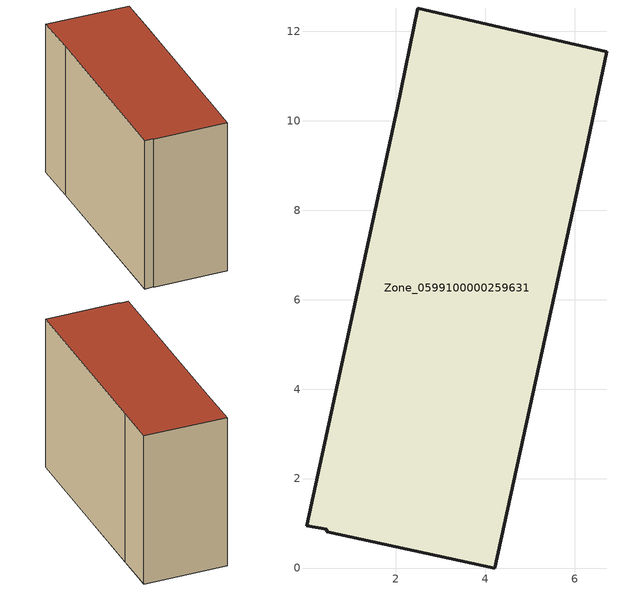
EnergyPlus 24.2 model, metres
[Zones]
Zone_0599100000259631
 floor ground (C_G): 4.21,0 0.46,0.81 0.45,0.87 0.01,0.95 2.03,10.28 2.49,12.52 6.71,11.54 6.25,9.37 z0
 wall outside (C_F): 6.71,11.54 2.49,12.52 2.03,10.28 0.01,0.95 0.45,0.87 0.46,0.81 4.21,0 6.25,9.37 6.71,11.54 z0:8.3
 roof outside (C_R): 0.46,0.81 4.21,0 6.25,9.37 6.71,11.54 2.49,12.52 2.03,10.28 0.01,0.95 0.45,0.87 z8.3
[BUILDING]
Pand.0599100000259631: North Axis=0; Terrain=City; Loads Convergence Tolerance Value=0.04; Temperature Convergence Tolerance Value=0.4; Solar Distribution=FullExterior; Maximum Number of Warmup Days=25; Minimum Number of Warmup Days=1
[Site:Location]
Rotterdam.The.Hague.AP_ZH_NLD Design_Conditions: Latitude=51.96; Longitude=4.45; Time Zone=1; Elevation=-4.5
[SITE:GROUNDTEMPERATURE:BUILDINGSURFACE]
18, 18, 18, 18, 18, 18, 18, 18, 18, 18, 18, 18
[MATERIAL] Thermal Absorptance=0.9; Solar Absorptance=0.7; Visible Absorptance=0.7
Name | Roughness | Thickness | Conductivity | Density | Specific Heat
G.TI.1975-1991 | MediumSmooth | 0.15 | 0.288461 | 540 | 1210
F.TI.1975-1991 | Rough | 0.3 | 0.230769 | 1920 | 840
R.TI.1975-1991 | MediumRough | 0.2 | 0.153846 | 1500 | 1000
[CONSTRUCTION]
C_G: G.TI.1975-1991
C_F: F.TI.1975-1991
C_R: R.TI.1975-1991
[ZONE]
Zone_0599100000259631: Type=1; Multiplier=1; Ceiling Height=Autocalculate; Volume=Autocalculate; Floor Area=autocalculate; Part of Total Floor Area=Yes
[ZONEINFILTRATION:DESIGNFLOWRATE]
Infil_Zone_0599100000259631: Zone or ZoneList or Space or SpaceList=Zone_0599100000259631; Schedule=AlwaysOn; Design Flow Rate Calculation Method=Flow/Area; Flow Rate per Floor Area=0.003; Constant Term Coefficient=1; Temperature Term Coefficient=0; Velocity Term Coefficient=0; Velocity Squared Term Coefficient=0
[HVACTEMPLATE:ZONE:IDEALLOADSAIRSYSTEM]
Zone_0599100000259631: Maximum Heating Supply Air Temperature=50; Minimum Cooling Supply Air Temperature=13; Maximum Heating Supply Air Humidity Ratio=0.0156; Minimum Cooling Supply Air Humidity Ratio=0.0077; Heating Limit=NoLimit; Cooling Limit=NoLimit; Dehumidification Control Type=ConstantSensibleHeatRatio; Cooling Sensible Heat Ratio=0.7; Dehumidification Setpoint=60; Humidification Control Type=None; Humidification Setpoint=30; Outdoor Air Method=None; Outdoor Air Flow Rate per Person=0.00944; Outdoor Air Flow Rate per Zone Floor Area=0; Outdoor Air Flow Rate per Zone=0; Demand Controlled Ventilation Type=None; Outdoor Air Economizer Type=NoEconomizer; Heat Recovery Type=None; Sensible Heat Recovery Effectiveness=0.7; Latent Heat Recovery Effectiveness=0.65
[ZONECONTROL:THERMOSTAT]
ThermostatControl_Zone_0599100000259631: Zone or ZoneList=Zone_0599100000259631; Control Type Schedule=DualSetpointControlType; Control 1=Thermostat_Zone_0599100000259631; Temperature Difference Between Cutout And Setpoint=0
[THERMOSTATSETPOINT:DUALSETPOINT]
Thermostat_Zone_0599100000259631: Heating Setpoint Temperature Schedule=HeatingSetpoint_Zone_0599100000259631; Cooling Setpoint Temperature Schedule=CoolingSetpoint_Zone_0599100000259631
[SCHEDULE:COMPACT]
HeatingSetpoint_Zone_0599100000259631: Through: 12/31, For: AllDays, Until: 24:00, 21
CoolingSetpoint_Zone_0599100000259631: Through: 12/31, For: AllDays, Until: 24:00, 24
DualSetpointControlType: Through: 12/31, For: AllDays, Until: 24:00, 4
AlwaysOn: Through: 12/31, For: AllDays, Until: 24:00, 1
